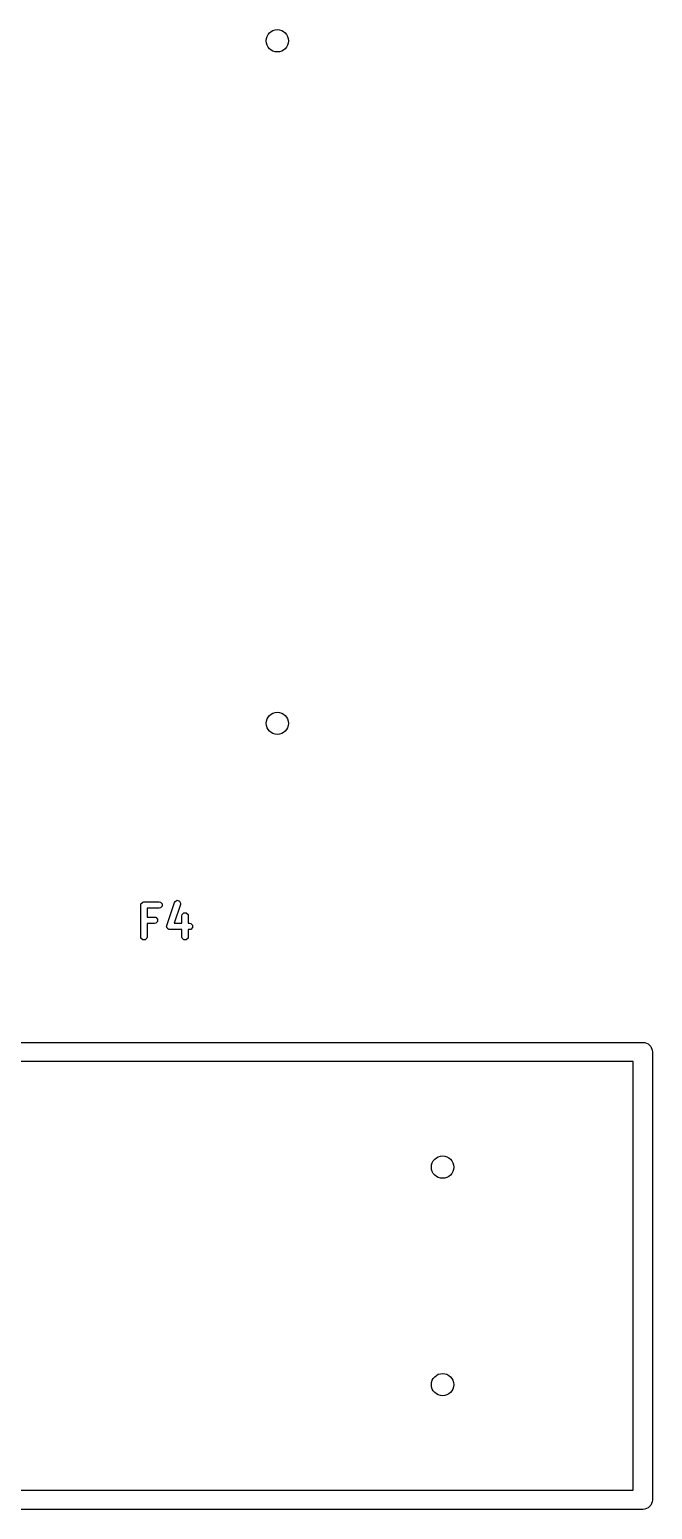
# Model space of a CAD drawing. Extents: x 0.23 to 2.98, y 0.39 to 3.79.
# Drawn here: x 1.728 to 2.111, y 0.426 to 1.337 of the extents above; entities that cross this region are included whole.
import ezdxf

# ---------------------------------------------------------------- set-up
doc = ezdxf.new("R2010")
doc.units = 0
doc.header["$MEASUREMENT"] = 0
doc.layers.add('BLACK', color=7, linetype='CONTINUOUS')

msp = doc.modelspace()

# ---------------------------------------------------------------- linework, layer by layer
at = {"layer": 'BLACK', "linetype": 'CONTINUOUS'}
for p, q in [((1.79593, 0.79818), (1.79608, 0.79894)), ((1.79593, 0.7785), (1.79593, 0.79818)), ((1.79608, 0.79894), (1.79715, 0.8)), ((1.79715, 0.8), (1.7979, 0.80015)), ((1.7979, 0.80015), (1.80727, 0.80015)), ((1.80727, 0.79622), (1.79987, 0.79622)), ((1.79987, 0.79622), (1.79987, 0.79078)), ((1.80727, 0.80015), (1.80803, 0.8)), ((1.80803, 0.79637), (1.80727, 0.79622)), ((1.80803, 0.8), (1.80909, 0.79894)), ((1.80909, 0.79743), (1.80803, 0.79637)), ((1.80909, 0.79894), (1.80909, 0.79743)), ((1.81197, 0.78568), (1.81666, 0.79974)), ((1.82039, 0.7985), (1.81657, 0.78703)), ((1.81666, 0.79974), (1.81704, 0.80041)), ((1.81704, 0.80041), (1.81838, 0.80109)), ((1.81838, 0.80109), (1.81981, 0.80061)), ((1.81981, 0.80061), (1.82049, 0.79926)), ((1.82049, 0.79926), (1.82039, 0.7985)), ((1.82124, 0.79162), (1.82139, 0.79238)), ((1.82139, 0.79238), (1.82246, 0.79344)), ((1.82246, 0.79344), (1.82396, 0.79344)), ((1.82396, 0.79344), (1.82503, 0.79238)), ((1.82503, 0.79238), (1.82518, 0.79162)), ((1.79987, 0.79078), (1.80446, 0.79078)), ((1.80446, 0.78684), (1.79987, 0.78684)), ((1.79987, 0.78684), (1.79987, 0.7785)), ((1.80446, 0.79078), (1.80522, 0.79063)), ((1.80522, 0.78699), (1.80446, 0.78684)), ((1.80522, 0.79063), (1.80628, 0.78956)), ((1.80628, 0.78806), (1.80522, 0.78699)), ((1.80628, 0.78956), (1.80628, 0.78806)), ((1.81187, 0.78492), (1.81197, 0.78568)), ((1.81202, 0.78463), (1.81187, 0.78492)), ((1.81202, 0.78431), (1.81202, 0.78463)), ((1.81234, 0.78398), (1.81202, 0.78431)), ((1.81255, 0.78357), (1.81234, 0.78398)), ((1.81285, 0.78347), (1.81255, 0.78357)), ((1.81308, 0.78324), (1.81285, 0.78347)), ((1.81384, 0.78309), (1.81308, 0.78324)), ((1.81657, 0.78703), (1.82124, 0.78703)), ((1.82124, 0.78703), (1.82124, 0.79162)), ((1.82518, 0.79162), (1.82518, 0.78703)), ((1.82518, 0.78703), (1.82602, 0.78703)), ((1.82602, 0.78703), (1.82678, 0.78688)), ((1.82678, 0.78324), (1.82602, 0.78309)), ((1.82678, 0.78688), (1.82784, 0.78581)), ((1.82784, 0.78431), (1.82678, 0.78324)), ((1.82784, 0.78581), (1.82784, 0.78431)), ((1.79608, 0.77775), (1.79593, 0.7785)), ((1.79715, 0.77668), (1.79608, 0.77775)), ((1.79865, 0.77668), (1.79715, 0.77668)), ((1.79972, 0.77775), (1.79865, 0.77668)), ((1.79987, 0.7785), (1.79972, 0.77775)), ((1.82124, 0.78309), (1.81384, 0.78309)), ((1.82124, 0.7785), (1.82124, 0.78309)), ((1.82139, 0.77775), (1.82124, 0.7785)), ((1.82246, 0.77668), (1.82139, 0.77775)), ((1.82396, 0.77668), (1.82246, 0.77668)), ((1.82503, 0.77775), (1.82396, 0.77668)), ((1.82518, 0.7785), (1.82503, 0.77775)), ((1.82602, 0.78309), (1.82518, 0.78309)), ((1.82518, 0.78309), (1.82518, 0.7785)), ((1.47504, 0.7137), (2.10496, 0.7137)), ((2.10496, 0.7137), (2.10611, 0.71359)), ((2.10611, 0.71359), (2.10824, 0.71271)), ((2.10824, 0.71271), (2.10987, 0.71108)), ((2.10987, 0.71108), (2.11075, 0.70895)), ((2.09906, 0.70189), (1.48094, 0.70189)), ((2.09906, 0.43811), (2.09906, 0.70189)), ((2.11075, 0.70895), (2.11087, 0.7078)), ((2.11087, 0.7078), (2.11087, 0.4322)), ((1.48094, 0.43811), (2.09906, 0.43811)), ((2.10987, 0.42892), (2.10824, 0.42729)), ((2.11075, 0.43105), (2.10987, 0.42892)), ((2.11087, 0.4322), (2.11075, 0.43105)), ((2.10496, 0.4263), (1.47504, 0.4263)), ((2.10611, 0.42641), (2.10496, 0.4263)), ((2.10824, 0.42729), (2.10611, 0.42641))]:
    msp.add_line(p, q, dxfattribs=at)
at = {"layer": 'BLACK'}
for centre in [(1.88, 1.33), (1.88, 1.33), (1.88, 0.91), (1.88, 0.91), (1.98173, 0.63693), (1.98173, 0.63693), (1.98173, 0.50307), (1.98173, 0.50307)]:
    msp.add_circle(centre, 0.00689, dxfattribs=at)

doc.saveas('drawing.dxf')
